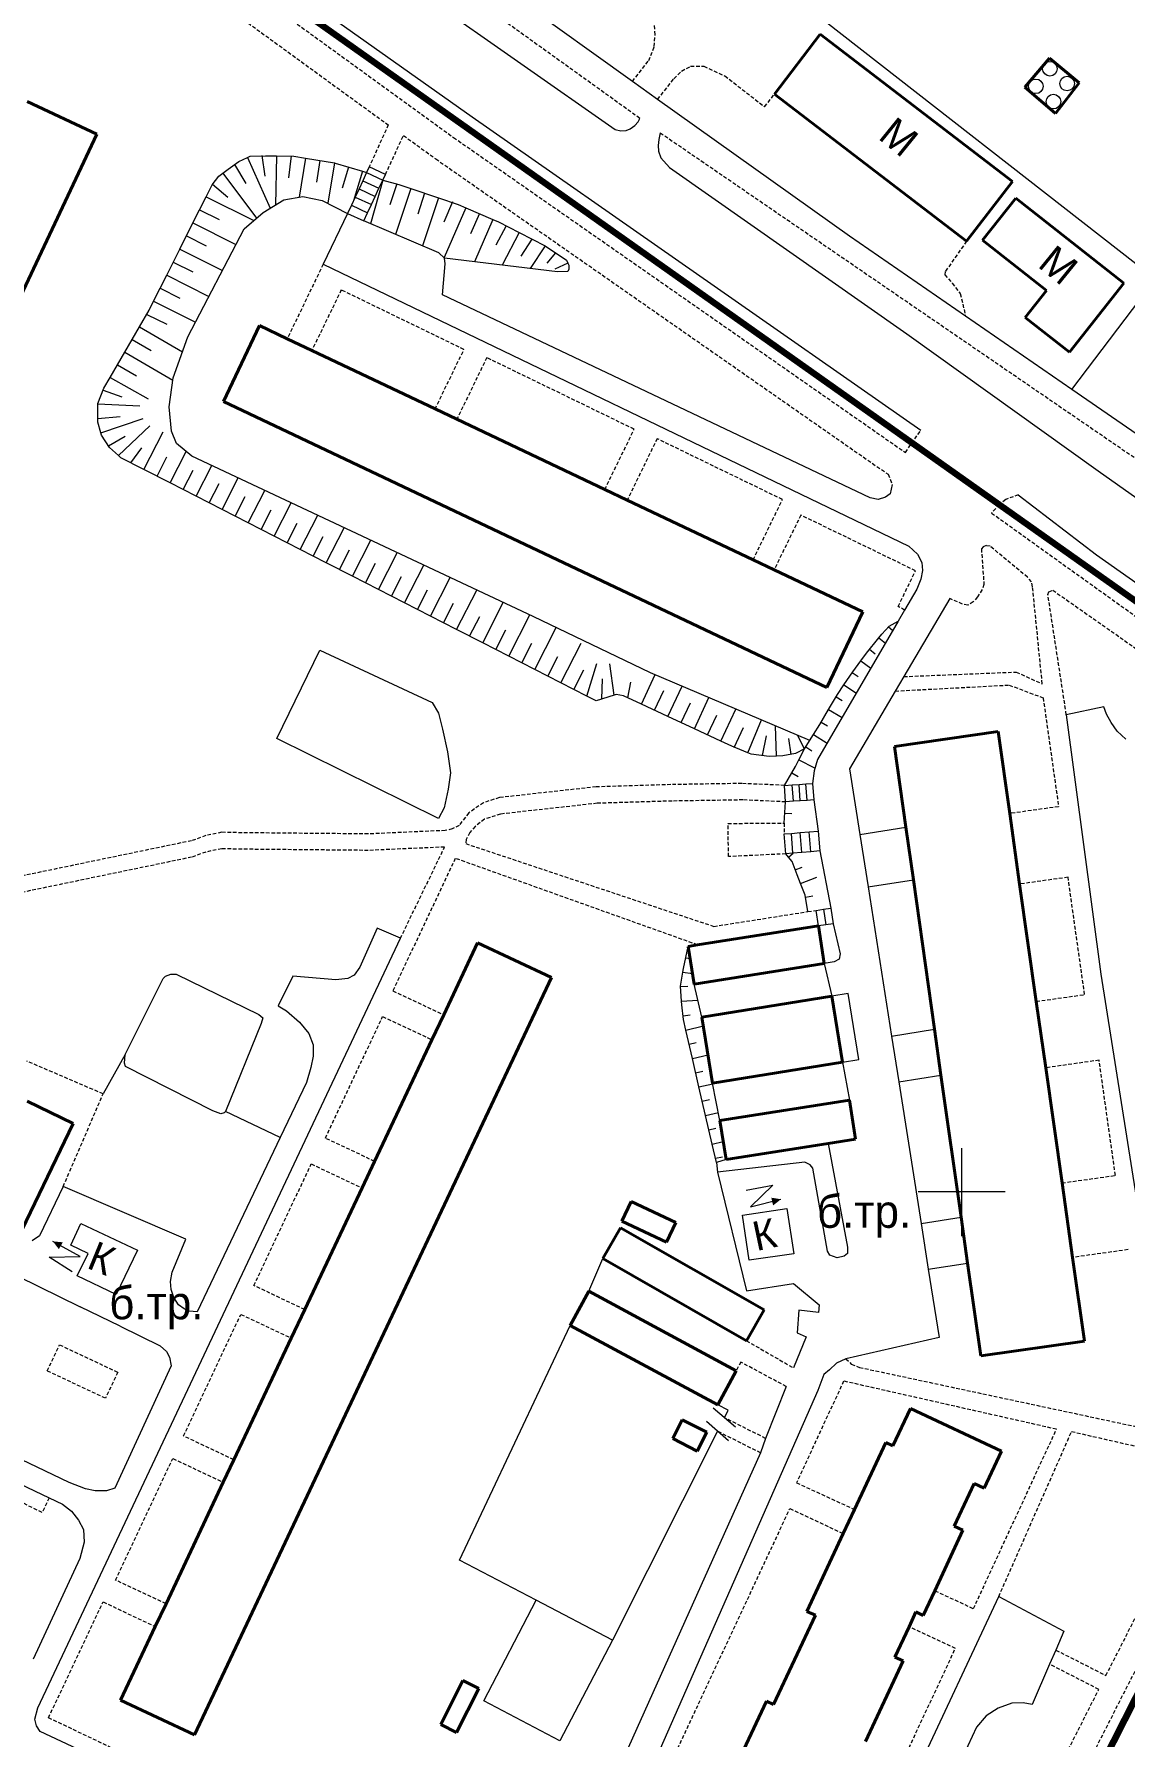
# Model space of a CAD drawing. Extents: x 1000 to 4000, y -5000 to -1000.
# Drawn here: x 2673.2 to 2822.3, y -2474.5 to -2241.7 of the extents above; entities that cross this region are included whole.
import ezdxf
from ezdxf.enums import TextEntityAlignment as Align

# ---------------------------------------------------------------- set-up
doc = ezdxf.new("R2010")
doc.units = 0
doc.header["$MEASUREMENT"] = 0
doc.linetypes.add('DASHED', pattern=[0.75, 0.5, -0.25])
for name, color, linetype in [('1', 7, 'CONTINUOUS'), ('11', 7, 'CONTINUOUS'), ('13', 7, 'CONTINUOUS'), ('16', 7, 'CONTINUOUS'), ('17', 7, 'CONTINUOUS'), ('24', 7, 'CONTINUOUS'), ('25', 7, 'CONTINUOUS'), ('37', 7, 'CONTINUOUS'), ('40', 7, 'CONTINUOUS'), ('6', 7, 'CONTINUOUS'), ('7', 7, 'CONTINUOUS'), ('границы команд_1', 10, 'CONTINUOUS')]:
    doc.layers.add(name, color=color, linetype=linetype)
doc.styles.get("Standard").update_dxf_attribs({"font": 'txt', "height": 0.2})

msp = doc.modelspace()

# ---------------------------------------------------------------- linework, layer by layer
at = {"layer": '1', "color": 253, "linetype": 'Continuous', "lineweight": 0}
for p, q in [((2800, -2406.06), (2800, -2394.02)), ((2805.96, -2400), (2794.04, -2400))]:
    msp.add_line(p, q, dxfattribs=at)
at = {"layer": '11', "color": 253, "linetype": 'Continuous', "lineweight": 0}
for p, q in [((2754.99, -2248.14), (2739.46, -2237.06)), ((2826.48, -2275.18), (2778.68, -2237.89)), ((2758.44, -2250.6), (2754.99, -2248.14)), ((2784.68, -2269.32), (2758.44, -2250.6)), ((2800.54, -2280.27), (2784.68, -2269.32)), ((2815.07, -2290.29), (2826.48, -2275.18)), ((2815.07, -2290.29), (2800.54, -2280.27)), ((2855.11, -2317.9), (2815.07, -2290.29)), ((2781.2, -2368.78), (2782.25, -2373.23)), ((2764.5, -2376.1), (2763.43, -2371.57)), ((2783.71, -2382.25), (2784.66, -2387.47)), ((2766.96, -2390.24), (2765.96, -2385.12)), ((2749.02, -2413.58), (2750.96, -2409.09)), ((2731.35, -2450.35), (2746.5, -2418.27)), ((2769.07, -2432.18), (2766.05, -2429.56)), ((2768.07, -2429.84), (2766.65, -2429.13)), ((2767.56, -2430.87), (2768.07, -2429.84)), ((2766.62, -2432.73), (2752.28, -2461.29)), ((2768.12, -2434.02), (2765.1, -2431.4)), ((2741.86, -2455.84), (2731.35, -2450.35)), ((2752.28, -2461.29), (2741.86, -2455.84))]:
    msp.add_line(p, q, dxfattribs=at)
at = {"layer": '13', "color": 253, "linetype": 'Continuous', "lineweight": 40}
for p, q in [((2774.4, -2249.89), (2780.67, -2241.7)), ((2780.67, -2241.7), (2806.93, -2261.82)), ((2808.63, -2248.95), (2811.99, -2244.97)), ((2811.99, -2244.97), (2816.06, -2248.34)), ((2812.8, -2252.52), (2808.63, -2248.95)), ((2816.06, -2248.34), (2812.8, -2252.52)), ((2800.66, -2270.01), (2774.4, -2249.89)), ((2806.93, -2261.82), (2800.66, -2270.01)), ((2802.85, -2269.87), (2807.39, -2264.1)), ((2807.39, -2264.1), (2822.18, -2275.75)), ((2811.58, -2276.74), (2802.85, -2269.87)), ((2808.69, -2280.41), (2811.58, -2276.74)), ((2822.18, -2275.75), (2814.75, -2285.18)), ((2814.75, -2285.18), (2808.69, -2280.41))]:
    msp.add_line(p, q, dxfattribs=at)
at = {"layer": '16', "color": 253, "linetype": 'Continuous', "lineweight": 0}
for p, q in [((2770.52, -2399.78), (2774.18, -2399.08)), ((2774.18, -2399.08), (2771.15, -2402.06)), ((2770.03, -2403.16), (2776.12, -2402.26)), ((2771.15, -2402.06), (2775.3, -2401)), ((2776.12, -2402.26), (2777.04, -2408.45)), ((2678.22, -2407.27), (2679.63, -2404.3)), ((2679.63, -2404.3), (2687.34, -2407.98)), ((2770.94, -2409.35), (2770.03, -2403.16)), ((2680.59, -2408.4), (2678.22, -2407.27)), ((2679.12, -2411.48), (2680.59, -2408.4)), ((2687.34, -2407.98), (2684.46, -2414.03)), ((2777.04, -2408.45), (2770.94, -2409.35)), ((2684.46, -2414.03), (2679.12, -2411.48))]:
    msp.add_line(p, q, dxfattribs=at)
msp.add_lwpolyline([(2678.43, -2410.93), (2675.28, -2408.93), (2679.53, -2408.84), (2675.79, -2406.76)], dxfattribs=at)
for points in [[(2775.3, -2401), (2773.98, -2400.79), (2774.22, -2401.85)], [(2675.79, -2406.76), (2676.6, -2407.82), (2677.15, -2406.89)]]:
    msp.add_solid(points, dxfattribs=at)
at = {"layer": '24', "color": 253, "linetype": 'DASHED', "lineweight": 0}
for p, q in [((2756, -2253.2), (2699.91, -2212.86)), ((2694, -2229.3), (2730.55, -2255.81)), ((2691.54, -2232.21), (2721.63, -2254.1)), ((2758.09, -2241.77), (2757.99, -2240.15)), ((2757.99, -2243.39), (2758.09, -2241.77)), ((2757.23, -2245.3), (2757.99, -2243.39)), ((2754.99, -2248.14), (2757.23, -2245.3)), ((2760.66, -2247.78), (2761.72, -2246.73)), ((2761.72, -2246.73), (2762.95, -2246.07)), ((2762.95, -2246.07), (2764.77, -2246.07)), ((2764.77, -2246.07), (2767.63, -2247.4)), ((2758.44, -2250.6), (2760.66, -2247.78)), ((2767.63, -2247.4), (2773.07, -2251.61)), ((2773.07, -2251.61), (2774.4, -2249.89)), ((2721.63, -2254.1), (2719.03, -2259.83)), ((2721.24, -2260.86), (2723.71, -2255.54)), ((2723.71, -2255.54), (2728.12, -2258.74)), ((2730.55, -2255.81), (2792.31, -2298.89)), ((2758.8, -2255.17), (2849.23, -2317.14)), ((2728.12, -2258.74), (2789.93, -2301.86)), ((2800.66, -2270.01), (2797.75, -2274.16)), ((2712.72, -2273.16), (2707.82, -2283.35)), ((2797.75, -2274.16), (2797.7, -2274.58)), ((2797.7, -2274.58), (2798.7, -2275.73)), ((2715.21, -2276.66), (2711.18, -2284.95)), ((2731.97, -2284.81), (2715.21, -2276.66)), ((2798.7, -2275.73), (2799.8, -2277.16)), ((2799.8, -2277.16), (2800.54, -2280.27)), ((2728.02, -2292.94), (2731.97, -2284.81)), ((2735.09, -2285.92), (2731, -2294.35)), ((2755.23, -2295.71), (2735.09, -2285.92)), ((2751.22, -2303.95), (2755.23, -2295.71)), ((2792.31, -2298.89), (2794.43, -2295.84)), ((2758.37, -2297), (2754.29, -2305.4)), ((2775.5, -2305.33), (2758.37, -2297)), ((2789.93, -2301.86), (2790.48, -2303.27)), ((2807.74, -2304.68), (2806.03, -2305.31)), ((2771.49, -2313.57), (2775.5, -2305.33)), ((2778.01, -2307.45), (2774.37, -2314.93)), ((2793.68, -2315.06), (2778.01, -2307.45)), ((2805.17, -2306.01), (2804.09, -2307.17)), ((2804.09, -2307.17), (2877.46, -2359.82)), ((2806.03, -2305.31), (2805.17, -2306.01)), ((2802.93, -2311.78), (2802.69, -2312.06)), ((2802.69, -2312.06), (2803.04, -2316.94)), ((2803.35, -2311.63), (2802.93, -2311.78)), ((2803.88, -2311.69), (2803.35, -2311.63)), ((2808.99, -2315.95), (2803.88, -2311.69)), ((2791.33, -2319.94), (2793.68, -2315.06)), ((2809.54, -2316.58), (2808.99, -2315.95)), ((2809.69, -2317.27), (2809.54, -2316.58)), ((2800.1, -2319.62), (2798.37, -2318.86)), ((2802.15, -2318.65), (2801.57, -2319.31)), ((2802.81, -2317.64), (2802.15, -2318.65)), ((2803.04, -2316.94), (2802.81, -2317.64)), ((2811.01, -2330.54), (2809.69, -2317.27)), ((2811.78, -2318.29), (2811.89, -2317.95)), ((2814.3, -2334.74), (2811.78, -2318.29)), ((2811.89, -2317.95), (2812.45, -2317.72)), ((2812.45, -2317.72), (2860.6, -2351.51)), ((2792.2, -2320.45), (2791.33, -2319.94)), ((2800.83, -2319.78), (2800.1, -2319.62)), ((2801.57, -2319.31), (2800.83, -2319.78)), ((2790.92, -2331.51), (2806.48, -2330.69)), ((2792.09, -2329.53), (2807.44, -2328.91)), ((2806.48, -2330.69), (2811.13, -2332.44)), ((2807.44, -2328.91), (2811.01, -2330.54)), ((2811.13, -2332.44), (2813.24, -2347.32)), ((2750.03, -2344.61), (2736.81, -2346.08)), ((2760.26, -2344.3), (2750.03, -2344.61)), ((2769.95, -2344.15), (2760.26, -2344.3)), ((2775.78, -2344.41), (2769.95, -2344.15)), ((2734.64, -2346.78), (2732.62, -2348.18)), ((2736.81, -2346.08), (2734.64, -2346.78)), ((2750.18, -2346.86), (2736.96, -2348.33)), ((2760.41, -2346.55), (2750.18, -2346.86)), ((2770.1, -2346.4), (2760.41, -2346.55)), ((2775.93, -2346.66), (2770.1, -2346.4)), ((2732.62, -2348.18), (2731.3, -2349.88)), ((2734.79, -2349.03), (2733.49, -2350.01)), ((2736.96, -2348.33), (2734.79, -2349.03)), ((2813.24, -2347.32), (2806.56, -2348.26)), ((2696.69, -2351.28), (2694.75, -2351.98)), ((2698.86, -2350.82), (2696.69, -2351.28)), ((2701.65, -2350.89), (2698.86, -2350.82)), ((2718.9, -2351.05), (2701.65, -2350.89)), ((2729.41, -2350.58), (2718.9, -2351.05)), ((2730.37, -2350.35), (2729.41, -2350.58)), ((2731.3, -2349.88), (2730.37, -2350.35)), ((2732.29, -2351.79), (2732.21, -2352.37)), ((2732.76, -2350.86), (2732.29, -2351.79)), ((2733.49, -2350.01), (2732.76, -2350.86)), ((2768.06, -2349.61), (2775.73, -2349.57)), ((2768.14, -2354.15), (2768.06, -2349.61)), ((2775.73, -2349.57), (2775.74, -2351.05)), ((2694.75, -2351.98), (2666.02, -2357.94)), ((2696.69, -2353.53), (2694.75, -2354.23)), ((2698.86, -2353.07), (2696.69, -2353.53)), ((2701.65, -2353.14), (2698.86, -2353.07)), ((2718.9, -2353.3), (2701.65, -2353.14)), ((2729.33, -2352.84), (2718.9, -2353.3)), ((2723.28, -2365.32), (2729.33, -2352.84)), ((2732.21, -2352.37), (2766.12, -2363.69)), ((2775.96, -2353.77), (2768.14, -2354.15)), ((2694.75, -2354.23), (2666.02, -2360.19)), ((2730.79, -2354.39), (2722.26, -2372.5)), ((2763.9, -2366.22), (2730.79, -2354.39)), ((2814.53, -2356.97), (2807.92, -2357.91)), ((2816.8, -2373.01), (2814.53, -2356.97)), ((2766.12, -2363.69), (2778.99, -2361.67)), ((2778.99, -2361.67), (2780.12, -2361.5)), ((2722.26, -2372.5), (2729.2, -2375.77)), ((2810.19, -2373.95), (2816.8, -2373.01)), ((2713.03, -2392.64), (2720.86, -2376.01)), ((2720.86, -2376.01), (2727.6, -2379.19)), ((2818.78, -2381.99), (2811.48, -2383.03)), ((2821.01, -2397.74), (2818.78, -2381.99)), ((2682.65, -2386.6), (2672.22, -2382.11)), ((2677.2, -2399.25), (2682.65, -2386.6)), ((2719.76, -2395.82), (2713.03, -2392.64)), ((2703.26, -2412.81), (2711.1, -2396.18)), ((2711.1, -2396.18), (2718.05, -2399.46)), ((2813.71, -2398.77), (2821.01, -2397.74)), ((2822.73, -2407.89), (2815.15, -2408.96)), ((2710.21, -2416.09), (2703.26, -2412.81)), ((2693.65, -2433.37), (2701.48, -2416.74)), ((2701.48, -2416.74), (2708.37, -2419.99)), ((2675.03, -2424.48), (2676.71, -2420.9)), ((2676.71, -2420.9), (2684.65, -2424.64)), ((2770.57, -2420.34), (2777.02, -2424.06)), ((2769.81, -2423.27), (2769.18, -2424.45)), ((2776.02, -2426.61), (2769.81, -2423.27)), ((2784.17, -2422.8), (2784.91, -2423.54)), ((2784.91, -2423.54), (2786.04, -2423.99)), ((2682.97, -2428.22), (2675.03, -2424.48)), ((2684.65, -2424.64), (2682.97, -2428.22)), ((2783.86, -2425.87), (2777.43, -2439.77)), ((2812.95, -2432.45), (2783.86, -2425.87)), ((2786.04, -2423.99), (2826.23, -2432.6)), ((2773.2, -2433.7), (2767.56, -2430.87)), ((2772.52, -2435.69), (2766.62, -2432.73)), ((2801.61, -2456.98), (2812.95, -2432.45)), ((2805.06, -2455.33), (2815.02, -2432.76)), ((2815.02, -2432.76), (2827.32, -2435.58)), ((2700.53, -2436.62), (2693.65, -2433.37)), ((2684.34, -2453.08), (2692.18, -2436.45)), ((2692.18, -2436.45), (2699.08, -2439.7)), ((2674.32, -2443.82), (2662.65, -2438.18)), ((2777.43, -2439.77), (2785.36, -2443.43)), ((2675.28, -2441.84), (2674.32, -2443.82)), ((2759.92, -2478.81), (2776.52, -2443.3)), ((2776.52, -2443.3), (2783.82, -2446.72)), ((2792.51, -2526.8), (2832.13, -2448.96)), ((2819.71, -2466.13), (2829.18, -2447.53)), ((2691.25, -2456.33), (2684.34, -2453.08)), ((2675.18, -2471.91), (2682.65, -2456.07)), ((2682.65, -2456.07), (2689.78, -2459.43)), ((2796.32, -2454.54), (2801.61, -2456.98)), ((2799.14, -2462.41), (2792.8, -2459.45)), ((2789.95, -2482.12), (2799.14, -2462.41)), ((2812.86, -2462.64), (2819.71, -2466.13)), ((2818.75, -2468.02), (2812.01, -2464.59)), ((2804.35, -2496.3), (2818.75, -2468.02)), ((2722.38, -2494.36), (2675.18, -2471.91))]:
    msp.add_line(p, q, dxfattribs=at)
at = {"layer": '24', "color": 253, "linetype": 'Continuous', "lineweight": 0}
for p, q in [((2700.05, -2217.85), (2752.65, -2254.73)), ((2695.83, -2226.58), (2733.08, -2252.99)), ((2733.08, -2252.99), (2794.43, -2295.84)), ((2755.33, -2254.16), (2755.76, -2253.68)), ((2755.76, -2253.68), (2756, -2253.2)), ((2752.65, -2254.73), (2753.42, -2254.92)), ((2753.42, -2254.92), (2754.14, -2254.88)), ((2754.14, -2254.88), (2754.71, -2254.64)), ((2754.71, -2254.64), (2755.33, -2254.16)), ((2758.59, -2256.1), (2758.52, -2256.93)), ((2758.8, -2255.17), (2758.59, -2256.1)), ((2758.52, -2256.93), (2758.57, -2257.69)), ((2758.57, -2257.69), (2758.86, -2258.59)), ((2758.86, -2258.59), (2760.06, -2259.92)), ((2760.06, -2259.92), (2792.49, -2282.66)), ((2716.07, -2266.2), (2712.72, -2273.16)), ((2728.56, -2271.61), (2718.28, -2267.23)), ((2729.33, -2272.31), (2728.56, -2271.61)), ((2729.41, -2273.09), (2729.33, -2272.31)), ((2712.72, -2273.16), (2792.78, -2311.69)), ((2729.02, -2277.35), (2729.41, -2273.09)), ((2787.49, -2305.09), (2729.02, -2277.35)), ((2792.49, -2282.66), (2818.67, -2301.39)), ((2818.67, -2301.39), (2843.16, -2318.8)), ((2788.58, -2305.32), (2787.49, -2305.09)), ((2789.59, -2305.01), (2788.58, -2305.32)), ((2790.21, -2304.55), (2789.59, -2305.01)), ((2790.48, -2303.27), (2790.21, -2304.55)), ((2807.74, -2304.68), (2818.44, -2312.87)), ((2792.78, -2311.69), (2793.94, -2312.78)), ((2793.94, -2312.78), (2794.56, -2313.94)), ((2794.56, -2313.94), (2794.64, -2315.02)), ((2818.44, -2312.87), (2868.42, -2348.41)), ((2794.41, -2316.19), (2793.86, -2317.58)), ((2794.64, -2315.02), (2794.41, -2316.19)), ((2798.37, -2318.86), (2792.09, -2329.53)), ((2793.86, -2317.58), (2792.2, -2320.45)), ((2792.2, -2320.45), (2791.32, -2321.95)), ((2791.32, -2321.95), (2780.3, -2340.89)), ((2792.09, -2329.53), (2790.92, -2331.51)), ((2790.92, -2331.51), (2784.66, -2342.15)), ((2819.41, -2333.65), (2814.3, -2334.74)), ((2814.3, -2334.74), (2819.02, -2370.23)), ((2819.8, -2334.66), (2819.41, -2333.65)), ((2820.42, -2335.82), (2819.8, -2334.66)), ((2821.27, -2336.99), (2820.42, -2335.82)), ((2822.44, -2338.07), (2821.27, -2336.99)), ((2779.84, -2342.44), (2779.61, -2344.14)), ((2780.3, -2340.89), (2779.84, -2342.44)), ((2784.66, -2342.15), (2786.07, -2351.12)), ((2779.77, -2346.39), (2780.39, -2350.66)), ((2786.07, -2351.12), (2792.37, -2350.13)), ((2786.07, -2351.12), (2787.2, -2358.3)), ((2780.62, -2353.38), (2782.11, -2361.18)), ((2787.2, -2358.3), (2793.39, -2357.33)), ((2787.2, -2358.3), (2790.41, -2378.69)), ((2782.44, -2363.32), (2783.4, -2367.46)), ((2673.72, -2470.53), (2723.28, -2365.32)), ((2720.11, -2363.93), (2717.73, -2369.27)), ((2723.28, -2365.32), (2720.11, -2363.93)), ((2783.4, -2367.46), (2783.24, -2368.16)), ((2716.95, -2370.36), (2716.1, -2370.82)), ((2717.73, -2369.27), (2716.95, -2370.36)), ((2782.55, -2368.54), (2781.2, -2368.78)), ((2783.24, -2368.16), (2782.55, -2368.54)), ((2819.02, -2370.23), (2830.88, -2445.33)), ((2708.58, -2370.51), (2706.56, -2374.55)), ((2714.47, -2370.98), (2708.58, -2370.51)), ((2716.1, -2370.82), (2714.47, -2370.98)), ((2706.56, -2374.55), (2707.73, -2375.25)), ((2784.5, -2372.86), (2782.25, -2373.23)), ((2785.96, -2381.88), (2784.5, -2372.86)), ((2707.73, -2375.25), (2709.51, -2376.8)), ((2709.51, -2376.8), (2710.75, -2378.35)), ((2710.75, -2378.35), (2711.37, -2379.9)), ((2790.41, -2378.69), (2796.28, -2377.76)), ((2790.41, -2378.69), (2791.4, -2384.94)), ((2711.37, -2381.45), (2711.06, -2383)), ((2711.37, -2379.9), (2711.37, -2381.45)), ((2783.71, -2382.25), (2785.96, -2381.88)), ((2711.06, -2383), (2710.44, -2385.02)), ((2791.4, -2384.94), (2797.17, -2384.03)), ((2710.44, -2385.02), (2706.86, -2392.55)), ((2791.4, -2384.94), (2794.45, -2404.31)), ((2633.61, -2393.19), (2679.53, -2415.7)), ((2706.86, -2392.55), (2695.5, -2416.4)), ((2781.76, -2393.38), (2784.39, -2407.55)), ((2778.58, -2395.91), (2766.64, -2397.3)), ((2779.28, -2396.3), (2778.58, -2395.91)), ((2766.64, -2397.3), (2770.59, -2413.52)), ((2779.66, -2396.76), (2779.28, -2396.3)), ((2781.68, -2408.09), (2779.66, -2396.76)), ((2677.2, -2399.25), (2673.95, -2405.99)), ((2693.95, -2406.47), (2677.2, -2399.25)), ((2794.45, -2404.31), (2799.92, -2403.45)), ((2794.45, -2404.31), (2795.43, -2410.57)), ((2599.97, -2405.73), (2675.28, -2441.84)), ((2673.95, -2405.99), (2672.95, -2406.69)), ((2692.09, -2410.95), (2693.95, -2406.47)), ((2784.39, -2407.55), (2784.39, -2408.4)), ((2781.99, -2408.63), (2781.68, -2408.09)), ((2783, -2409.02), (2781.99, -2408.63)), ((2783.93, -2408.79), (2783, -2409.02)), ((2784.39, -2408.4), (2783.93, -2408.79)), ((2795.43, -2410.57), (2800.81, -2409.72)), ((2691.86, -2412.27), (2692.09, -2410.95)), ((2691.94, -2413.36), (2691.86, -2412.27)), ((2795.43, -2410.57), (2796.91, -2419.92)), ((2692.33, -2414.44), (2691.94, -2413.36)), ((2692.95, -2415.45), (2692.33, -2414.44)), ((2770.59, -2413.52), (2777.03, -2412.51)), ((2777.03, -2412.51), (2780.52, -2415.46)), ((2684.98, -2418.37), (2679.53, -2415.7)), ((2693.72, -2415.99), (2692.95, -2415.45)), ((2694.42, -2416.3), (2693.72, -2415.99)), ((2695.5, -2416.4), (2694.42, -2416.3)), ((2777.73, -2416.16), (2777.49, -2419.26)), ((2780.44, -2416.47), (2777.73, -2416.16)), ((2780.52, -2415.46), (2780.44, -2416.47)), ((2684.98, -2418.37), (2690.47, -2421.06)), ((2777.49, -2419.26), (2778.74, -2419.8)), ((2690.47, -2421.06), (2691.33, -2421.83)), ((2778.74, -2419.8), (2777.02, -2424.06)), ((2796.91, -2419.92), (2784.17, -2422.8)), ((2691.94, -2423.76), (2684.25, -2440.49)), ((2691.33, -2421.83), (2691.71, -2422.59)), ((2691.71, -2422.59), (2691.94, -2423.76)), ((2782.88, -2423.41), (2781.95, -2424.34)), ((2784.17, -2422.8), (2782.88, -2423.41)), ((2781.17, -2424.96), (2780.32, -2427.14)), ((2781.95, -2424.34), (2781.17, -2424.96)), ((2780.32, -2427.14), (2748.64, -2499.18)), ((2776.02, -2426.61), (2773.2, -2433.7)), ((2678.03, -2439.72), (2659.42, -2430.87)), ((2773.2, -2433.7), (2772.52, -2435.69)), ((2772.52, -2435.69), (2745.93, -2494.87)), ((2680.23, -2440.59), (2678.03, -2439.72)), ((2675.28, -2441.84), (2677.09, -2442.7)), ((2681.57, -2440.87), (2680.23, -2440.59)), ((2683.1, -2440.87), (2681.57, -2440.87)), ((2684.25, -2440.49), (2683.1, -2440.87)), ((2677.09, -2442.7), (2678.33, -2443.66)), ((2678.33, -2443.66), (2679.29, -2444.9)), ((2679.29, -2444.9), (2679.96, -2446.15)), ((2679.96, -2446.15), (2680.05, -2447.87)), ((2680.05, -2447.87), (2679.48, -2450.14)), ((2679.48, -2450.14), (2673.1, -2463.9)), ((2777.95, -2513.38), (2805.06, -2455.33)), ((2805.06, -2455.33), (2813.98, -2460.06)), ((2813.98, -2460.06), (2812.86, -2462.64)), ((2812.86, -2462.64), (2812.01, -2464.59)), ((2812.01, -2464.59), (2809.64, -2470.07)), ((2673.33, -2472.08), (2673.72, -2470.53)), ((2806.85, -2469.91), (2804.99, -2470.61)), ((2808.4, -2469.84), (2806.85, -2469.91)), ((2809.64, -2470.07), (2808.4, -2469.84)), ((2673.57, -2473.01), (2673.33, -2472.08)), ((2803.36, -2471.62), (2802.04, -2473.17)), ((2804.99, -2470.61), (2803.36, -2471.62)), ((2674.03, -2473.78), (2673.57, -2473.01)), ((2720.65, -2495.49), (2674.03, -2473.78)), ((2802.04, -2473.17), (2793.74, -2490.9))]:
    msp.add_line(p, q, dxfattribs=at)
at = {"layer": '25', "color": 253, "linetype": 'Continuous', "lineweight": 0}
for p, q in [((2718.67, -2260.61), (2718.15, -2261.73)), ((2719.03, -2259.83), (2718.67, -2260.61)), ((2718.67, -2260.61), (2720.88, -2261.64)), ((2721.24, -2260.86), (2719.03, -2259.83)), ((2720.88, -2261.64), (2721.24, -2260.86)), ((2717.63, -2262.85), (2717.11, -2263.96)), ((2718.15, -2261.73), (2717.63, -2262.85)), ((2717.63, -2262.85), (2719.84, -2263.87)), ((2718.15, -2261.73), (2720.36, -2262.75)), ((2719.84, -2263.87), (2720.36, -2262.75)), ((2720.36, -2262.75), (2720.88, -2261.64)), ((2716.59, -2265.08), (2716.07, -2266.2)), ((2717.11, -2263.96), (2716.59, -2265.08)), ((2716.59, -2265.08), (2718.8, -2266.11)), ((2717.11, -2263.96), (2719.32, -2264.99)), ((2718.8, -2266.11), (2719.32, -2264.99)), ((2719.32, -2264.99), (2719.84, -2263.87)), ((2716.07, -2266.2), (2718.28, -2267.23)), ((2718.28, -2267.23), (2718.8, -2266.11)), ((2775.78, -2344.41), (2776.84, -2344.34)), ((2775.93, -2346.66), (2775.78, -2344.41)), ((2776.84, -2344.34), (2777.77, -2344.27)), ((2777, -2346.59), (2776.84, -2344.34)), ((2777.77, -2344.27), (2778.7, -2344.21)), ((2777.93, -2346.52), (2777.77, -2344.27)), ((2778.7, -2344.21), (2779.61, -2344.14)), ((2778.86, -2346.46), (2778.7, -2344.21)), ((2779.61, -2344.14), (2779.77, -2346.39)), ((2777, -2346.59), (2775.93, -2346.66)), ((2777.93, -2346.52), (2777, -2346.59)), ((2778.86, -2346.46), (2777.93, -2346.52)), ((2779.77, -2346.39), (2778.86, -2346.46)), ((2775.74, -2351.05), (2776.72, -2350.97)), ((2775.96, -2353.77), (2775.74, -2351.05)), ((2776.72, -2350.97), (2777.94, -2350.86)), ((2776.94, -2353.69), (2776.72, -2350.97)), ((2777.94, -2350.86), (2779.16, -2350.76)), ((2778.17, -2353.59), (2777.94, -2350.86)), ((2779.16, -2350.76), (2780.39, -2350.66)), ((2779.39, -2353.49), (2779.16, -2350.76)), ((2780.39, -2350.66), (2780.62, -2353.38)), ((2776.94, -2353.69), (2775.96, -2353.77)), ((2778.17, -2353.59), (2776.94, -2353.69)), ((2779.39, -2353.49), (2778.17, -2353.59)), ((2780.62, -2353.38), (2779.39, -2353.49)), ((2780.12, -2361.5), (2781.12, -2361.34)), ((2780.45, -2363.63), (2780.12, -2361.5)), ((2781.12, -2361.34), (2782.11, -2361.18)), ((2781.12, -2361.34), (2781.45, -2363.47)), ((2782.44, -2363.32), (2781.45, -2363.47)), ((2782.11, -2361.18), (2782.44, -2363.32)), ((2781.45, -2363.47), (2780.45, -2363.63))]:
    msp.add_line(p, q, dxfattribs=at)
at = {"layer": '37', "color": 253, "linetype": 'Continuous', "lineweight": 0}
for p, q in [((2701.2, -2259.09), (2702.37, -2258.56)), ((2702.37, -2258.56), (2702.75, -2258.39)), ((2702.37, -2258.56), (2705.49, -2265.49)), ((2702.75, -2258.39), (2704.84, -2258.31)), ((2704.33, -2258.3), (2704.74, -2261.1)), ((2704.84, -2258.31), (2706.33, -2258.34)), ((2706.33, -2258.34), (2706.2, -2265.06)), ((2706.33, -2258.34), (2708.72, -2258.39)), ((2708.34, -2258.33), (2708.01, -2261.33)), ((2708.72, -2258.39), (2710.31, -2258.65)), ((2710.31, -2258.65), (2709.43, -2263.99)), ((2710.31, -2258.65), (2714.26, -2259.3)), ((2698.49, -2261.1), (2699.02, -2260.71)), ((2699.02, -2260.71), (2699.73, -2260.17)), ((2699.02, -2260.71), (2703.63, -2266.85)), ((2699.73, -2260.17), (2701.2, -2259.09)), ((2700.61, -2259.52), (2702.16, -2262.12)), ((2712.28, -2258.97), (2711.8, -2261.93)), ((2714.26, -2259.3), (2713.35, -2264.82)), ((2714.26, -2259.3), (2714.38, -2259.32)), ((2714.38, -2259.32), (2718.09, -2260.43)), ((2716.18, -2259.86), (2715.31, -2262.73)), ((2718.09, -2260.43), (2716.88, -2264.47)), ((2718.09, -2260.43), (2718.67, -2260.61)), ((2696.73, -2263.92), (2697.56, -2262.27)), ((2697.56, -2262.27), (2698.49, -2261.1)), ((2697.62, -2262.18), (2699.69, -2263.97)), ((2720.88, -2261.64), (2719.19, -2267.61)), ((2720.88, -2261.64), (2723.05, -2262.25)), ((2722.8, -2262.17), (2721.85, -2265.01)), ((2724.7, -2262.8), (2722.61, -2269.07)), ((2723.05, -2262.25), (2724.7, -2262.8)), ((2724.7, -2262.8), (2728.49, -2264.07)), ((2694.93, -2267.49), (2696.73, -2263.92)), ((2696.73, -2263.92), (2703.24, -2267.19)), ((2704.55, -2266.07), (2707.34, -2264.36)), ((2707.34, -2264.36), (2709.97, -2263.9)), ((2709.97, -2263.9), (2712.61, -2264.44)), ((2712.61, -2264.44), (2716.07, -2266.2)), ((2726.6, -2263.43), (2725.65, -2266.28)), ((2728.49, -2264.07), (2726.3, -2270.65)), ((2728.49, -2264.07), (2731.19, -2264.97)), ((2730.42, -2264.63), (2729.22, -2267.38)), ((2732.25, -2265.43), (2729.27, -2272.25)), ((2731.19, -2264.97), (2732.25, -2265.43)), ((2732.25, -2265.43), (2735.92, -2267.03)), ((2693.14, -2271.07), (2694.93, -2267.49)), ((2694.93, -2267.49), (2700.8, -2270.44)), ((2695.83, -2265.71), (2698.51, -2267.05)), ((2701.91, -2268.32), (2704.55, -2266.07)), ((2734.09, -2266.23), (2732.88, -2268.98)), ((2735.92, -2267.03), (2733.39, -2272.81)), ((2735.92, -2267.03), (2736.7, -2267.37)), ((2737.72, -2267.89), (2736.35, -2270.56)), ((2736.7, -2267.37), (2739.5, -2268.81)), ((2694.04, -2269.28), (2696.72, -2270.63)), ((2694.24, -2283.06), (2701.91, -2268.32)), ((2739.5, -2268.81), (2737.21, -2273.27)), ((2739.5, -2268.81), (2743.05, -2270.63)), ((2741.27, -2269.71), (2739.74, -2272.04)), ((2691.35, -2274.64), (2693.14, -2271.07)), ((2693.14, -2271.07), (2698.96, -2273.99)), ((2744.76, -2274.2), (2729.33, -2272.31)), ((2743.06, -2270.63), (2741.01, -2273.74)), ((2743.05, -2270.63), (2743.06, -2270.63)), ((2743.06, -2270.63), (2746, -2272.57)), ((2744.49, -2271.57), (2743.3, -2273.02)), ((2746, -2272.57), (2746.19, -2273.01)), ((2689.55, -2278.22), (2691.35, -2274.64)), ((2691.35, -2274.64), (2697.11, -2277.54)), ((2692.24, -2272.86), (2694.92, -2274.2)), ((2746.19, -2273.01), (2744.4, -2273.8)), ((2746.16, -2274.12), (2744.76, -2274.2)), ((2746.31, -2273.81), (2746.16, -2274.12)), ((2746.19, -2273.01), (2746.31, -2273.27)), ((2746.31, -2273.27), (2746.31, -2273.81)), ((2690.45, -2276.43), (2693.13, -2277.78)), ((2687.62, -2281.72), (2688.95, -2279.41)), ((2688.95, -2279.41), (2689.55, -2278.22)), ((2689.55, -2278.22), (2695.26, -2281.09)), ((2685.61, -2285.18), (2687.62, -2281.72)), ((2687.62, -2281.72), (2693.5, -2285.13)), ((2688.65, -2280.01), (2691.34, -2281.35)), ((2686.61, -2283.45), (2689.21, -2284.95)), ((2692.23, -2288.68), (2694.24, -2283.06)), ((2683.6, -2288.64), (2685.61, -2285.18)), ((2685.61, -2285.18), (2692.19, -2288.99)), ((2682.76, -2290.1), (2683.6, -2288.64)), ((2683.6, -2288.64), (2688.8, -2291.54)), ((2684.61, -2286.91), (2687.2, -2288.41)), ((2691.69, -2292.64), (2692.23, -2288.68)), ((2681.91, -2292.17), (2682.76, -2290.1)), ((2682.64, -2290.39), (2685.21, -2291.28)), ((2681.91, -2292.24), (2681.91, -2292.17)), ((2681.91, -2292.24), (2687.66, -2292.53)), ((2681.91, -2294.73), (2681.91, -2292.24)), ((2692, -2295.97), (2691.69, -2292.64)), ((2681.91, -2294.24), (2684.99, -2293.99)), ((2682.35, -2296.18), (2681.91, -2294.73)), ((2682.35, -2296.18), (2688.11, -2294.25)), ((2684.74, -2299.31), (2689.06, -2295.24)), ((2682.45, -2296.51), (2682.35, -2296.18)), ((2683.53, -2298.22), (2682.45, -2296.51)), ((2683.37, -2297.96), (2685.66, -2296.64)), ((2684.74, -2299.31), (2683.53, -2298.22)), ((2686.46, -2300.32), (2687.95, -2298.24)), ((2688.24, -2301.23), (2690.84, -2296.07)), ((2692.7, -2297.68), (2692, -2295.97)), ((2694.79, -2299.39), (2692.7, -2297.68)), ((2685.08, -2299.62), (2684.74, -2299.31)), ((2688.24, -2301.23), (2685.08, -2299.62)), ((2690.02, -2302.14), (2691.38, -2299.47)), ((2691.8, -2303.05), (2694, -2298.74)), ((2741.43, -2321.33), (2694.79, -2299.39)), ((2691.8, -2303.05), (2688.24, -2301.23)), ((2693.58, -2303.96), (2694.94, -2301.29)), ((2695.36, -2304.87), (2697.51, -2300.67)), ((2698.92, -2306.69), (2701.13, -2302.37)), ((2695.36, -2304.87), (2691.8, -2303.05)), ((2698.92, -2306.69), (2695.36, -2304.87)), ((2697.14, -2305.78), (2698.5, -2303.11)), ((2700.7, -2307.6), (2702.07, -2304.93)), ((2702.48, -2308.51), (2704.75, -2304.07)), ((2702.48, -2308.51), (2698.92, -2306.69)), ((2704.26, -2309.43), (2705.63, -2306.75)), ((2706.04, -2310.34), (2708.37, -2305.78)), ((2709.6, -2312.16), (2711.99, -2307.48)), ((2706.04, -2310.34), (2702.48, -2308.51)), ((2707.82, -2311.25), (2709.19, -2308.57)), ((2713.16, -2313.98), (2715.61, -2309.18)), ((2709.6, -2312.16), (2706.04, -2310.34)), ((2713.16, -2313.98), (2709.6, -2312.16)), ((2711.38, -2313.07), (2712.75, -2310.4)), ((2716.72, -2315.8), (2719.24, -2310.89)), ((2716.72, -2315.8), (2713.16, -2313.98)), ((2714.94, -2314.89), (2716.31, -2312.22)), ((2718.51, -2316.71), (2719.87, -2314.04)), ((2720.29, -2317.62), (2722.86, -2312.59)), ((2723.85, -2319.44), (2726.48, -2314.3)), ((2720.29, -2317.62), (2716.72, -2315.8)), ((2722.07, -2318.53), (2723.43, -2315.86)), ((2727.41, -2321.26), (2730.1, -2316)), ((2723.85, -2319.44), (2720.29, -2317.62)), ((2725.63, -2320.35), (2726.99, -2317.68)), ((2730.97, -2323.09), (2733.72, -2317.7)), ((2727.41, -2321.26), (2723.85, -2319.44)), ((2730.97, -2323.09), (2727.41, -2321.26)), ((2729.19, -2322.18), (2730.55, -2319.5)), ((2732.75, -2324), (2734.12, -2321.33)), ((2734.53, -2324.91), (2737.34, -2319.41)), ((2738.09, -2326.73), (2740.97, -2321.11)), ((2757.46, -2329), (2741.43, -2321.33)), ((2734.53, -2324.91), (2730.97, -2323.09)), ((2736.31, -2325.82), (2737.68, -2323.15)), ((2741.65, -2328.55), (2744.58, -2322.84)), ((2788.68, -2324.22), (2789.07, -2323.75)), ((2789.07, -2323.75), (2790.07, -2322.66)), ((2790.01, -2322.73), (2790.57, -2323.25)), ((2790.07, -2322.66), (2791.33, -2321.94)), ((2738.09, -2326.73), (2734.53, -2324.91)), ((2739.87, -2327.64), (2741.24, -2324.97)), ((2745.21, -2330.37), (2747.98, -2324.97)), ((2786.97, -2326.31), (2788.68, -2324.22)), ((2787.41, -2325.77), (2788.18, -2326.4)), ((2788.68, -2324.22), (2789.57, -2324.96)), ((2741.65, -2328.55), (2738.09, -2326.73)), ((2743.43, -2329.46), (2744.8, -2326.79)), ((2748.78, -2332.19), (2750.13, -2327.74)), ((2752.5, -2332.08), (2751.91, -2327.77)), ((2785.11, -2328.87), (2786.2, -2327.36)), ((2786.2, -2327.36), (2786.97, -2326.31)), ((2786.2, -2327.36), (2787.59, -2328.37)), ((2745.21, -2330.37), (2741.65, -2328.55)), ((2748.78, -2332.19), (2745.21, -2330.37)), ((2746.99, -2331.28), (2748.36, -2328.61)), ((2750.8, -2332.62), (2750.92, -2329.84)), ((2754.35, -2332.42), (2754.77, -2330.29)), ((2756.22, -2333.29), (2758.1, -2329.27)), ((2779.24, -2338.26), (2757.46, -2329)), ((2759.85, -2334.98), (2761.78, -2330.84)), ((2783.02, -2331.97), (2783.91, -2330.64)), ((2783.91, -2330.64), (2785.11, -2328.87)), ((2783.91, -2330.64), (2785.6, -2331.78)), ((2785.03, -2328.98), (2785.86, -2329.54)), ((2750.06, -2332.85), (2748.78, -2332.19)), ((2752.5, -2332.08), (2750.06, -2332.85)), ((2752.77, -2332), (2752.5, -2332.08)), ((2753.78, -2332.15), (2752.77, -2332)), ((2756.22, -2333.29), (2753.78, -2332.15)), ((2758.03, -2334.14), (2759.3, -2331.42)), ((2761.66, -2335.83), (2762.93, -2333.11)), ((2763.47, -2336.67), (2765.46, -2332.4)), ((2781.81, -2334.04), (2783.02, -2331.97)), ((2782.82, -2332.31), (2783.68, -2332.82)), ((2759.85, -2334.98), (2756.22, -2333.29)), ((2763.47, -2336.67), (2759.85, -2334.98)), ((2765.28, -2337.52), (2766.55, -2334.8)), ((2767.1, -2338.36), (2769.15, -2333.97)), ((2770.77, -2339.95), (2772.62, -2335.45)), ((2780.61, -2336.08), (2781.81, -2334.04)), ((2781.81, -2334.04), (2783.66, -2335.12)), ((2767.1, -2338.36), (2763.47, -2336.67)), ((2768.91, -2339.21), (2770.18, -2336.49)), ((2772.77, -2340.34), (2773.31, -2337.64)), ((2774.71, -2340.41), (2774.53, -2336.26)), ((2778.52, -2339.42), (2777.55, -2337.55)), ((2778.52, -2339.42), (2779.74, -2337.47)), ((2779.74, -2337.47), (2780.61, -2336.08)), ((2779.74, -2337.47), (2781.61, -2338.64)), ((2780.8, -2335.77), (2781.66, -2336.27)), ((2768.59, -2339.06), (2767.1, -2338.36)), ((2770.77, -2339.95), (2768.59, -2339.06)), ((2771.22, -2340.14), (2770.77, -2339.95)), ((2773.7, -2340.45), (2771.22, -2340.14)), ((2777.27, -2340.07), (2775.57, -2340.38)), ((2776.7, -2340.17), (2776.36, -2338.02)), ((2778.52, -2339.42), (2777.27, -2340.07)), ((2777.74, -2340.93), (2778.52, -2339.42)), ((2778.68, -2339.16), (2779.53, -2339.69)), ((2774.71, -2340.41), (2773.7, -2340.45)), ((2775.57, -2340.38), (2774.71, -2340.41)), ((2775.78, -2344.41), (2777.28, -2341.82)), ((2777.28, -2341.82), (2777.74, -2340.93)), ((2777.74, -2340.93), (2779.88, -2342.03)), ((2776.78, -2342.68), (2777.65, -2343.18)), ((2775.73, -2349.57), (2775.93, -2346.66)), ((2775.82, -2348.21), (2776.78, -2348.26)), ((2776.32, -2354.22), (2775.96, -2353.77)), ((2776.32, -2354.22), (2776.98, -2353.69)), ((2776.82, -2354.83), (2776.32, -2354.22)), ((2777.51, -2356.62), (2776.82, -2354.83)), ((2777.26, -2355.96), (2778.19, -2355.59)), ((2777.98, -2357.82), (2777.51, -2356.62)), ((2777.98, -2357.82), (2780.22, -2356.95)), ((2778.6, -2359.41), (2777.98, -2357.82)), ((2778.99, -2361.67), (2778.6, -2359.41)), ((2778.65, -2359.7), (2779.64, -2359.53)), ((2761.97, -2369.46), (2762.62, -2366.42)), ((2762.29, -2367.98), (2762.89, -2368.1)), ((2761.58, -2371.86), (2761.89, -2369.94)), ((2761.89, -2369.94), (2761.97, -2369.46)), ((2761.89, -2369.94), (2763.21, -2370.15)), ((2761.71, -2373.91), (2761.58, -2371.86)), ((2761.59, -2371.91), (2762.59, -2371.85)), ((2761.71, -2373.91), (2763.95, -2373.77)), ((2761.74, -2374.42), (2761.71, -2373.91)), ((2761.97, -2376.44), (2761.74, -2374.42)), ((2761.91, -2375.9), (2762.9, -2375.78)), ((2762.3, -2377.86), (2761.97, -2376.44)), ((2762.3, -2377.86), (2764.69, -2377.31)), ((2763.19, -2381.76), (2762.3, -2377.86)), ((2762.74, -2379.81), (2763.72, -2379.58)), ((2763.19, -2381.76), (2765.33, -2381.26)), ((2764.09, -2385.65), (2763.19, -2381.76)), ((2763.64, -2383.7), (2764.62, -2383.48)), ((2764.09, -2385.65), (2765.97, -2385.22)), ((2764.99, -2389.55), (2764.09, -2385.65)), ((2764.54, -2387.6), (2765.51, -2387.38)), ((2764.99, -2389.55), (2766.75, -2389.15)), ((2765.88, -2393.45), (2764.99, -2389.55)), ((2765.44, -2391.5), (2766.41, -2391.28)), ((2765.88, -2393.45), (2767.41, -2393.1)), ((2766.47, -2395.99), (2765.88, -2393.45)), ((2766.33, -2395.4), (2767.31, -2395.18)), ((2767.8, -2395.56), (2766.47, -2395.99))]:
    msp.add_line(p, q, dxfattribs=at)
at = {"layer": '40', "color": 253, "linetype": 'Continuous', "lineweight": 0}
for p, q in [((2706.38, -2338.02), (2712.28, -2325.92)), ((2712.28, -2325.92), (2727.62, -2333.06)), ((2727.62, -2333.06), (2728.48, -2334.53)), ((2728.48, -2334.53), (2729.02, -2336.7)), ((2729.02, -2336.7), (2729.72, -2339.81)), ((2728.48, -2348.96), (2706.38, -2338.02)), ((2729.72, -2339.81), (2730.11, -2342.68)), ((2730.11, -2342.68), (2729.8, -2344.93)), ((2729.8, -2344.93), (2729.25, -2347.49)), ((2729.25, -2347.49), (2728.48, -2348.96)), ((2691.18, -2370.5), (2691.91, -2370.23)), ((2691.91, -2370.23), (2692.63, -2370.21)), ((2692.63, -2370.21), (2703.95, -2375.72)), ((2685.65, -2381.23), (2690.84, -2370.83)), ((2690.84, -2370.83), (2691.18, -2370.5)), ((2704.26, -2376.96), (2699.37, -2388.98)), ((2703.95, -2375.72), (2704.49, -2376.18)), ((2704.49, -2376.18), (2704.26, -2376.96)), ((2685.65, -2381.23), (2682.65, -2386.6)), ((2685.57, -2382.39), (2685.65, -2381.23)), ((2685.73, -2382.86), (2685.57, -2382.39)), ((2697.67, -2388.91), (2685.73, -2382.86)), ((2698.75, -2389.3), (2697.67, -2388.91)), ((2699.37, -2388.98), (2699.18, -2389.18)), ((2706.86, -2392.55), (2699.37, -2388.98)), ((2699.18, -2389.18), (2698.75, -2389.3)), ((2766.47, -2395.99), (2766.64, -2397.3)), ((2734.67, -2469.59), (2741.86, -2455.84)), ((2752.28, -2461.29), (2745.09, -2475.04)), ((2745.09, -2475.04), (2734.67, -2469.59))]:
    msp.add_line(p, q, dxfattribs=at)
at = {"layer": '6', "color": 253, "linetype": 'Continuous', "lineweight": 40}
for p, q in [((2681.8, -2255.36), (2672.29, -2250.88)), ((2633.19, -2358.55), (2681.8, -2255.36)), ((2699.09, -2291.91), (2704.01, -2281.54)), ((2704.01, -2281.54), (2707.82, -2283.35)), ((2707.82, -2283.35), (2711.18, -2284.95)), ((2711.18, -2284.95), (2728.02, -2292.94)), ((2781.55, -2331.04), (2699.09, -2291.91)), ((2728.02, -2292.94), (2731, -2294.35)), ((2731, -2294.35), (2751.22, -2303.95)), ((2751.22, -2303.95), (2754.29, -2305.4)), ((2754.29, -2305.4), (2771.49, -2313.57)), ((2771.49, -2313.57), (2774.37, -2314.93)), ((2774.37, -2314.93), (2786.47, -2320.67)), ((2786.47, -2320.67), (2781.55, -2331.04)), ((2804.97, -2337.06), (2790.81, -2339.07)), ((2806.56, -2348.26), (2804.97, -2337.06)), ((2790.81, -2339.07), (2792.37, -2350.13)), ((2807.92, -2357.91), (2806.56, -2348.26)), ((2792.37, -2350.13), (2793.39, -2357.33)), ((2793.39, -2357.33), (2796.28, -2377.76)), ((2810.19, -2373.95), (2807.92, -2357.91)), ((2763.9, -2366.22), (2780.45, -2363.63)), ((2780.45, -2363.63), (2781.2, -2368.78)), ((2733.84, -2365.94), (2729.2, -2375.77)), ((2743.95, -2370.7), (2733.84, -2365.94)), ((2762.62, -2366.42), (2763.9, -2366.22)), ((2763.43, -2371.57), (2762.62, -2366.42)), ((2781.2, -2368.78), (2763.43, -2371.57)), ((2695.15, -2474.25), (2743.95, -2370.7)), ((2782.25, -2373.23), (2764.5, -2376.1)), ((2783.71, -2382.25), (2782.25, -2373.23)), ((2811.48, -2383.03), (2810.19, -2373.95)), ((2729.2, -2375.77), (2727.6, -2379.19)), ((2764.5, -2376.1), (2765.96, -2385.12)), ((2727.6, -2379.19), (2719.76, -2395.82)), ((2796.28, -2377.76), (2797.17, -2384.03)), ((2765.96, -2385.12), (2783.71, -2382.25)), ((2797.17, -2384.03), (2799.92, -2403.45)), ((2813.71, -2398.77), (2811.48, -2383.03)), ((2678.58, -2390.64), (2672.28, -2387.61)), ((2784.66, -2387.47), (2766.96, -2390.24)), ((2785.49, -2392.8), (2784.66, -2387.47)), ((2670.42, -2407.6), (2678.58, -2390.64)), ((2766.96, -2390.24), (2767.8, -2395.56)), ((2767.8, -2395.56), (2781.76, -2393.38)), ((2781.76, -2393.38), (2785.49, -2392.8)), ((2719.76, -2395.82), (2718.05, -2399.46)), ((2718.05, -2399.46), (2710.21, -2416.09)), ((2815.15, -2408.96), (2813.71, -2398.77)), ((2753.56, -2404), (2754.83, -2401.32)), ((2754.83, -2401.32), (2760.93, -2404.19)), ((2750.96, -2409.09), (2753.36, -2404.9)), ((2753.36, -2404.9), (2772.98, -2416.14)), ((2759.66, -2406.87), (2753.56, -2404)), ((2760.93, -2404.19), (2759.66, -2406.87)), ((2799.92, -2403.45), (2800.81, -2409.72)), ((2770.57, -2420.34), (2750.96, -2409.09)), ((2800.81, -2409.72), (2802.6, -2422.4)), ((2816.77, -2420.39), (2815.15, -2408.96)), ((2746.5, -2418.27), (2749.02, -2413.58)), ((2749.02, -2413.58), (2769.18, -2424.45)), ((2710.21, -2416.09), (2708.37, -2419.99)), ((2772.98, -2416.14), (2770.57, -2420.34)), ((2766.65, -2429.13), (2746.5, -2418.27)), ((2708.37, -2419.99), (2700.53, -2436.62)), ((2802.6, -2422.4), (2816.77, -2420.39)), ((2769.18, -2424.45), (2766.65, -2429.13)), ((2790.6, -2434.7), (2792.98, -2429.61)), ((2792.98, -2429.61), (2805.45, -2435.43)), ((2760.5, -2433.73), (2761.81, -2431.17)), ((2761.81, -2431.17), (2765.15, -2432.87)), ((2765.15, -2432.87), (2763.83, -2435.44)), ((2763.83, -2435.44), (2760.5, -2433.73)), ((2785.36, -2443.43), (2789.65, -2434.26)), ((2789.65, -2434.26), (2790.6, -2434.7)), ((2805.45, -2435.43), (2803.09, -2440.5)), ((2700.53, -2436.62), (2699.08, -2439.7)), ((2699.08, -2439.7), (2691.25, -2456.33)), ((2801.69, -2439.85), (2798.96, -2445.71)), ((2803.09, -2440.5), (2801.69, -2439.85)), ((2783.82, -2446.72), (2785.36, -2443.43)), ((2778.84, -2457.35), (2783.82, -2446.72)), ((2800.17, -2446.27), (2796.32, -2454.54)), ((2798.96, -2445.71), (2800.17, -2446.27)), ((2691.25, -2456.33), (2689.78, -2459.43)), ((2796.32, -2454.54), (2794.75, -2457.91)), ((2774.29, -2470.09), (2780, -2457.89)), ((2780, -2457.89), (2778.84, -2457.35)), ((2793.75, -2457.44), (2792.8, -2459.45)), ((2794.75, -2457.91), (2793.75, -2457.44)), ((2689.78, -2459.43), (2685.05, -2469.49)), ((2792.8, -2459.45), (2790.87, -2463.61)), ((2791.98, -2464.12), (2786.84, -2475.15)), ((2790.87, -2463.61), (2791.98, -2464.12)), ((2731.84, -2466.8), (2728.79, -2472.81)), ((2730.97, -2473.92), (2734.02, -2467.91)), ((2734.02, -2467.91), (2731.84, -2466.8)), ((2685.05, -2469.49), (2695.15, -2474.25)), ((2767.39, -2482.3), (2773.31, -2469.63)), ((2773.31, -2469.63), (2774.29, -2470.09)), ((2728.79, -2472.81), (2730.97, -2473.92))]:
    msp.add_line(p, q, dxfattribs=at)
at = {"layer": '7', "color": 253, "linetype": 'Continuous', "lineweight": 0}
for centre in [(2812.05, -2246.41), (2810.13, -2248.82), (2814.41, -2248.44), (2812.54, -2250.91)]:
    msp.add_circle(centre, 1, dxfattribs=at)
at = {"layer": 'границы команд_1', "color": 6, "lineweight": 100}
msp.add_lwpolyline([(2202.96, -1885.55), (1968.34, -2278.57), (2709.12, -2695.15), (2878.09, -2362.16), (2873.74, -2354.57), (2208.14, -1883.34)], close=True, dxfattribs=at)

# ---------------------------------------------------------------- texts
at = {"layer": '17', "color": 253, "linetype": 'Continuous', "lineweight": 0}
for s, rotation, p in [('М', 320.9065, (2791.42, -2255.75)), ('М', 320.9065, (2813.23, -2273.26)), ('К', 11.8932, (2773.04, -2405.82)), ('К', 337.7161, (2682.45, -2409.07))]:
    msp.add_text(s, height=4, rotation=rotation, dxfattribs=at).set_placement(p, align=Align.MIDDLE)
for p in [(2786.66, -2403.19), (2689.93, -2415.69)]:
    msp.add_text('б.тр.', height=4.5, dxfattribs=at).set_placement(p, align=Align.MIDDLE)

doc.saveas('drawing.dxf')
